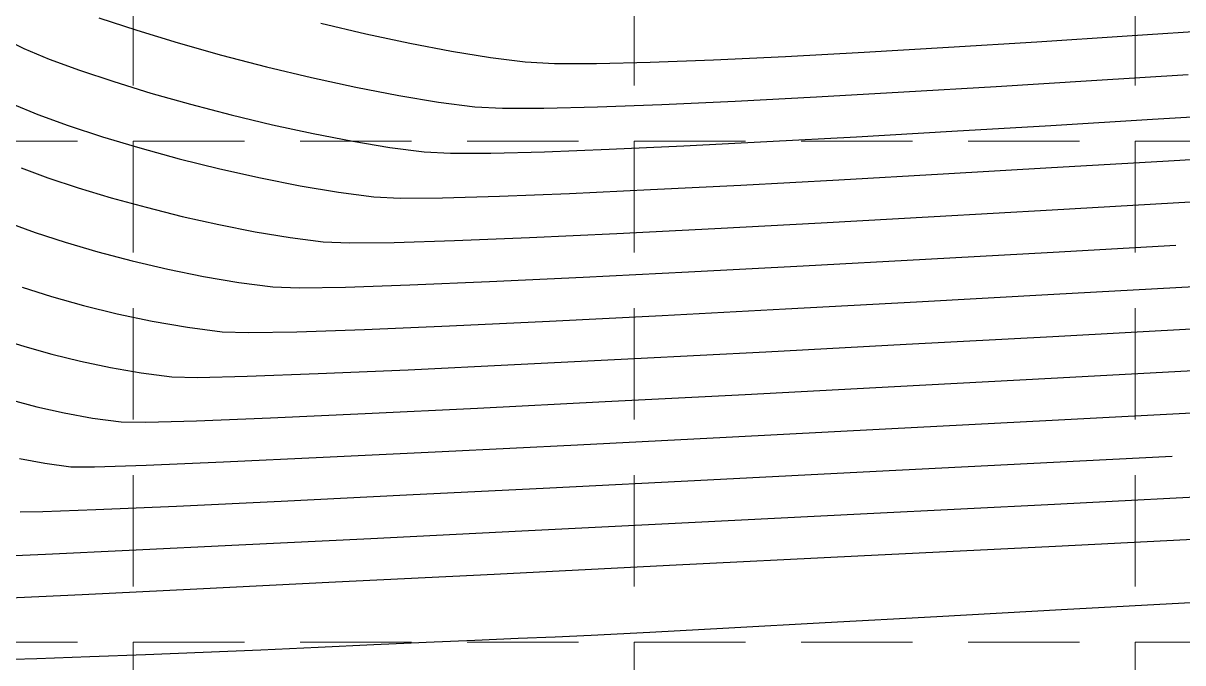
# Model space of a CAD drawing. Header units: inches. Extents: x 2547543 to 2548696, y 7125653 to 7126375.
# Drawn here: x 2548493.63 to 2548535.3, y 7125833.63 to 7125856.62 of the extents above; entities that cross this region are included whole.
import ezdxf

# ---------------------------------------------------------------- set-up
doc = ezdxf.new("R2010")
doc.units = ezdxf.units.IN
doc.header["$MEASUREMENT"] = 0
doc.linetypes.add('HIDDEN', pattern=[0.375, 0.25, -0.125])
for name, color, linetype in [('CONT-MJR', 6, 'Continuous'), ('CONT-MNR', 14, 'Continuous'), ('GRID', 254, 'HIDDEN')]:
    doc.layers.add(name, color=color, linetype=linetype)

msp = doc.modelspace()

# ---------------------------------------------------------------- linework, layer by layer
at = {"layer": 'CONT-MJR', "color": 35}
for points, elevation in [([(2548504.317197944, 7125856.621640515), (2548505.938445814, 7125856.244652564)], 565), ([(2548507.517062269, 7125855.908381758), (2548509.020043057, 7125855.621487604)], 565), ([(2548516.156803008, 7125855.216500598), (2548518.437303465, 7125855.304365009)], 565), ([(2548518.437303465, 7125855.304365009), (2548521.020179085, 7125855.428392942)], 565), ([(2548521.020179085, 7125855.428392942), (2548523.851677069, 7125855.582526522)], 565), ([(2548511.667080635, 7125855.230467253), (2548512.717938792, 7125855.173493844)], 565), ([(2548512.717938792, 7125855.173493844), (2548514.232430517, 7125855.170857583)], 565), ([(2548514.232430517, 7125855.170857583), (2548516.156803008, 7125855.216500598)], 565), ([(2548493.113492137, 7125849.441795753), (2548494.063526175, 7125849.095595453)], 560), ([(2548494.063526175, 7125849.095595453), (2548495.137657168, 7125848.746410789)], 560), ([(2548497.544272964, 7125848.078680355), (2548498.819789241, 7125847.779930584)], 560), ([(2548521.66017374, 7125847.897220096), (2548526.050467332, 7125848.137116821)], 560), ([(2548503.542245757, 7125847.111851815), (2548505.207802749, 7125847.136516557)], 560), ([(2548505.207802749, 7125847.136516557), (2548507.515017441, 7125847.211238994)], 560), ([(2548530.643915084, 7125840.842633456), (2548534.911095486, 7125841.063131767)], 555), ([(2548493.519640243, 7125839.05537083), (2548494.332579155, 7125839.064500605)], 555), ([(2548494.332579155, 7125839.064500605), (2548496.242384745, 7125839.136183461)], 555), ([(2548496.242384745, 7125839.136183461), (2548499.133826349, 7125839.263909684)], 555)]:
    msp.add_lwpolyline(points, dxfattribs=dict(at, elevation=elevation))
at = {"layer": 'CONT-MJR', "color": 35, "extrusion": (-0.2083417466089333, -0.9780560907330106, 0), "elevation": -7500447.280229338}
msp.add_lwpolyline([(1007968.419271086, 565), (1007970.033305771, 565)], dxfattribs=at)
at = {"layer": 'CONT-MJR', "color": 35, "extrusion": (0.06380611305819126, -0.9979623138858528, 0), "elevation": -6948723.902927158}
msp.add_lwpolyline([(2998010.112064677, 565), (2998013.373558844, 565)], dxfattribs=at)
at = {"layer": 'CONT-MJR', "color": 35, "extrusion": (0.06493187997607043, -0.9978896987958004, 0), "elevation": -6945337.403761358}
msp.add_lwpolyline([(3005850.364715838, 565), (3005853.66012958, 565)], dxfattribs=at)
at = {"layer": 'CONT-MJR', "color": 35, "extrusion": (0.05877452896236107, -0.998271283141638, 0), "elevation": -6963748.706919092}
msp.add_lwpolyline([(2962936.980847544, 565), (2962940.012455883, 565)], dxfattribs=at)
at = {"layer": 'CONT-MJR', "color": 35, "extrusion": (0.06181438641841833, -0.9980876622981143, 0), "elevation": -6954693.092841301}
msp.add_lwpolyline([(2984133.63556577, 565.0000000000009), (2984136.809118984, 565.0000000000009)], dxfattribs=at)
at = {"layer": 'CONT-MJR', "color": 35, "extrusion": (-0.1619662970017222, -0.9867962903434275, 0), "elevation": -7444540.461658691}
msp.add_lwpolyline([(1360710.798903999, 565.0000000000009), (1360712.211901684, 565.0000000000009)], dxfattribs=at)
at = {"layer": 'CONT-MJR', "color": 35, "extrusion": (-0.1283794184837458, -0.9917251256824017, 0), "elevation": -7394066.119848589}
msp.add_lwpolyline([(1612608.63950276, 565.0000000000009), (1612609.902651866, 565.0000000000009)], dxfattribs=at)
at = {"layer": 'CONT-MJR', "color": 35, "extrusion": (-0.2808284898307259, -0.9597579691252341, 0), "elevation": -7554780.161998025}
msp.add_lwpolyline([(444797.1754266645, 560), (444798.3942169435, 560)], dxfattribs=at)
at = {"layer": 'CONT-MJR', "color": 35, "extrusion": (0.05657638564883895, -0.9983982735296141, 0), "elevation": -6970248.081137652}
msp.add_lwpolyline([(2947603.330119359, 560.0000000000009), (2947607.744876454, 560.0000000000009)], dxfattribs=at)
at = {"layer": 'CONT-MJR', "color": 35, "extrusion": (-0.2544689775675207, -0.9670809373861842, 0), "elevation": -7539785.404026216}
msp.add_lwpolyline([(651294.8401838522, 560), (651296.119158614, 560)], dxfattribs=at)
at = {"layer": 'CONT-MJR', "color": 35, "extrusion": (0.0557655858847908, -0.9984438889747016, 0), "elevation": -6972639.47791909}
msp.add_lwpolyline([(2941937.357274305, 560.0000000000009), (2941941.946282764, 560.0000000000009)], dxfattribs=at)
at = {"layer": 'CONT-MJR', "color": 35, "extrusion": (0.0528421687498038, -0.9986028766240449, 0), "elevation": -6981222.79691996}
msp.add_lwpolyline([(2921502.188583379, 560.0000000000009), (2921506.318058522, 560.0000000000009)], dxfattribs=at)
at = {"layer": 'CONT-MJR', "color": 35, "extrusion": (-0.1997838633473694, -0.9798399909913862, 0), "elevation": -7491339.56444688}
msp.add_lwpolyline([(1073491.661524042, 560), (1073492.973652748, 560)], dxfattribs=at)
at = {"layer": 'CONT-MJR', "color": 35, "extrusion": (-0.1677366444455403, -0.9858318406859004, 0), "elevation": -7452364.23096831}
msp.add_lwpolyline([(1317126.798494772, 560), (1317128.084060695, 560)], dxfattribs=at)
at = {"layer": 'CONT-MJR', "color": 35, "extrusion": (0.04684068257307258, -0.9989023728353481, 0), "elevation": -6998651.840584387}
msp.add_lwpolyline([(2879492.627508491, 560.0000000000009), (2879495.996694774, 560.0000000000009)], dxfattribs=at)
at = {"layer": 'CONT-MJR', "color": 35, "extrusion": (0.05039716636425923, -0.998729255415327, 0), "elevation": -6988354.484392762}
msp.add_lwpolyline([(2904397.765658838, 560.0000000000009), (2904401.552574993, 560.0000000000009)], dxfattribs=at)
at = {"layer": 'CONT-MJR', "color": 35, "extrusion": (-0.1293644270368894, -0.991597118298262, 0), "elevation": -7395655.070144527}
msp.add_lwpolyline([(1605255.463869494, 560), (1605256.694755682, 560)], dxfattribs=at)
at = {"layer": 'CONT-MJR', "color": 35, "extrusion": (-0.03272322533198001, -0.9994644518560291, 0), "elevation": -7205426.133329103}
msp.add_lwpolyline([(2313957.045787674, 560.0000000000009), (2313957.995181438, 560.0000000000009)], dxfattribs=at)
at = {"layer": 'CONT-MJR', "color": 35, "extrusion": (0.04140903041398466, -0.9991422782567926, 0), "elevation": -7014203.991947519}
msp.add_lwpolyline([(2841396.028604688, 560.0000000000009), (2841398.904930193, 560.0000000000009)], dxfattribs=at)
at = {"layer": 'CONT-MJR', "color": 35, "extrusion": (0.05138009552776259, -0.9986791705966227, 0), "elevation": -6985485.074584934}
msp.add_lwpolyline([(2911284.483088133, 555.0000000000009), (2911290.852915333, 555.0000000000009)], dxfattribs=at)
at = {"layer": 'CONT-MJR', "color": 35, "extrusion": (0.05104340752114585, -0.9986964356342873, 0), "elevation": -6986466.160050311}
msp.add_lwpolyline([(2908923.219331081, 555), (2908929.298417277, 555)], dxfattribs=at)
at = {"layer": 'CONT-MJR', "color": 35, "extrusion": (0.04985042583805165, -0.9987566946177459, 0), "elevation": -6989935.887473116}
msp.add_lwpolyline([(2900564.969304073, 555.0000000000009), (2900570.120674461, 555.0000000000009)], dxfattribs=at)
at = {"layer": 'CONT-MJR', "color": 35, "extrusion": (0.05055629489003735, -0.9987212128752407, 0), "elevation": -6987884.134121426}
msp.add_lwpolyline([(2905509.604876243, 555.0000000000009), (2905515.277809737, 555.0000000000009)], dxfattribs=at)
at = {"layer": 'CONT-MJR', "color": 35, "extrusion": (0.04879581538776634, -0.9988087746914537, 0), "elevation": -6992994.684265313}
msp.add_lwpolyline([(2893178.196384012, 555), (2893182.710783318, 555)], dxfattribs=at)
at = {"layer": 'CONT-MJR', "color": 35, "extrusion": (0.04711820103998565, -0.998889320761192, 0), "elevation": -6997844.047642317}
msp.add_lwpolyline([(2881425.295763807, 555), (2881429.057789164, 555)], dxfattribs=at)
at = {"layer": 'CONT-MNR', "color": 35, "extrusion": (-0.3140003909128857, -0.949422853372803, 0), "elevation": -7565680.161170317}
msp.add_lwpolyline([(182078.8505108878, 564), (182080.2833523434, 564)], dxfattribs=at)
at = {"layer": 'CONT-MNR', "color": 35, "extrusion": (-0.2905002740050295, -0.9568749086495073, 0), "elevation": -7558892.442573625}
msp.add_lwpolyline([(368530.286835683, 564.0000000000009), (368531.8344473196, 564.0000000000009)], dxfattribs=at)
at = {"layer": 'CONT-MNR', "color": 35, "extrusion": (0.4504373572005357, 0.8928080349314723, 0), "elevation": 7509957.983940126}
msp.add_lwpolyline([(934436.800157025, 563), (934436.0060600685, 563)], dxfattribs=at)
at = {"layer": 'CONT-MNR', "color": 35, "extrusion": (0.3874711378109876, 0.9218818348158612, 0), "elevation": 7556664.676561452}
msp.add_lwpolyline([(411653.4173013796, 563), (411652.4263342838, 563)], dxfattribs=at)
at = {"layer": 'CONT-MNR', "color": 35}
for points, elevation in [([(2548499.191163397, 7125855.916592561), (2548500.755879188, 7125855.477272645)], 564), ([(2548500.755879188, 7125855.477272645), (2548502.367786751, 7125855.058144935)], 564), ([(2548496.881287687, 7125854.5197925), (2548498.219960584, 7125854.110147256)], 563), ([(2548528.586500222, 7125854.348187117), (2548532.009931073, 7125854.55796894)], 564), ([(2548525.277125841, 7125854.151823699), (2548528.586500222, 7125854.348187117)], 564), ([(2548493.235555266, 7125853.722273728), (2548494.152313794, 7125853.340781292)], 562), ([(2548514.262871651, 7125853.610068957), (2548516.574680835, 7125853.698001315)], 564), ([(2548516.574680835, 7125853.698001315), (2548519.217082216, 7125853.821255054)], 564), ([(2548494.152313794, 7125853.340781292), (2548495.245089018, 7125852.942732199)], 562), ([(2548509.852336596, 7125853.612957611), (2548510.847565599, 7125853.562071362)], 564), ([(2548510.847565599, 7125853.562071362), (2548512.335788595, 7125853.562933724)], 564), ([(2548534.204759703, 7125853.167894315), (2548537.883576867, 7125853.392614208)], 563), ([(2548502.583237455, 7125852.971640809), (2548504.048628619, 7125852.651818726)], 563), ([(2548526.996430482, 7125852.737308726), (2548530.557793308, 7125852.947802126)], 563), ([(2548496.479705577, 7125852.538256774), (2548497.82198811, 7125852.137485333)], 562), ([(2548520.345526746, 7125852.365002625), (2548523.574424027, 7125852.541385198)], 563), ([(2548523.574424027, 7125852.541385198), (2548526.996430482, 7125852.737308726)], 563), ([(2548497.82198811, 7125852.137485333), (2548499.237761255, 7125851.750548199)], 562), ([(2548508.037592556, 7125851.995447969), (2548508.979025973, 7125851.950192044)], 563), ([(2548510.436085372, 7125851.954303576), (2548512.355017949, 7125852.002811485)], 563), ([(2548517.363491437, 7125852.213132093), (2548520.345526746, 7125852.365002625)], 563), ([(2548499.237761255, 7125851.750548199), (2548500.692849651, 7125851.387575692)], 562), ([(2548493.553759944, 7125851.422274003), (2548494.516893734, 7125851.066848652)], 561), ([(2548500.692849651, 7125851.387575692), (2548502.153077937, 7125851.05869813)], 562), ([(2548502.153077937, 7125851.05869813), (2548503.584270751, 7125850.774045835)], 562), ([(2548496.791512223, 7125850.348105762), (2548498.047606074, 7125850.002335144)], 561), ([(2548504.952252731, 7125850.543749127), (2548506.222848517, 7125850.377938326)], 562), ([(2548507.168263664, 7125850.337243663), (2548508.695830664, 7125850.348077599)], 562), ([(2548508.695830664, 7125850.348077599), (2548510.744763277, 7125850.40523105)], 562), ([(2548510.744763277, 7125850.40523105), (2548513.254275264, 7125850.503494936)], 562), ([(2548513.254275264, 7125850.503494936), (2548516.163580383, 7125850.637660172)], 562), ([(2548526.367133773, 7125849.670051794), (2548530.607864885, 7125849.910872769)], 561), ([(2548499.345962433, 7125849.677329688), (2548500.658885876, 7125849.381862855)], 561), ([(2548500.658885876, 7125849.381862855), (2548501.95868098, 7125849.124708103)], 561), ([(2548503.217652322, 7125848.914638894), (2548504.408104478, 7125848.760428684)], 561), ([(2548504.408104478, 7125848.760428684), (2548505.356086622, 7125848.724454241)], 561), ([(2548505.356086622, 7125848.724454241), (2548506.953208284, 7125848.742132115)], 561), ([(2548506.953208284, 7125848.742132115), (2548509.131599207, 7125848.808018626)], 561), ([(2548509.131599207, 7125848.808018626), (2548511.823389134, 7125848.916670089)], 561), ([(2548493.591696844, 7125847.131423377), (2548494.644516657, 7125846.797689608)], 559), ([(2548521.017168747, 7125846.350290247), (2548525.732152725, 7125846.604764162)], 559), ([(2548495.792651025, 7125846.475474871), (2548497.008114065, 7125846.175959323)], 559), ([(2548497.008114065, 7125846.175959323), (2548498.262919896, 7125845.910323123)], 559), ([(2548516.593666032, 7125846.118174669), (2548521.017168747, 7125846.350290247)], 559), ([(2548512.543874225, 7125845.914317486), (2548516.593666032, 7125846.118174669)], 559), ([(2548499.529082635, 7125845.689746428), (2548500.7786164, 7125845.5254094)], 559), ([(2548500.7786164, 7125845.5254094), (2548501.726408985, 7125845.499473788)], 559), ([(2548501.726408985, 7125845.499473788), (2548503.459060705, 7125845.531296845)], 559), ([(2548503.459060705, 7125845.531296845), (2548505.894341916, 7125845.614978517)], 559), ([(2548530.628703092, 7125845.364520108), (2548536.037820591, 7125845.660791004)], 558), ([(2548492.805858989, 7125845.280399066), (2548493.688494592, 7125844.997487346)], 558), ([(2548494.655831147, 7125844.724025596), (2548495.687452927, 7125844.469174888)], 558), ([(2548495.687452927, 7125844.469174888), (2548496.762944208, 7125844.242096297)], 558), ([(2548496.762944208, 7125844.242096297), (2548497.86188926, 7125844.051950896)], 558), ([(2548504.230160125, 7125844.023495233), (2548507.460085983, 7125844.16455144)], 558), ([(2548498.96387236, 7125843.907899757), (2548499.892281387, 7125843.889075055)], 558), ([(2548501.677634617, 7125843.929638325), (2548504.230160125, 7125844.023495233)], 558), ([(2548494.114389562, 7125842.831324512), (2548495.104091456, 7125842.611156883)], 557), ([(2548509.956671601, 7125842.785949578), (2548514.53857193, 7125843.016676623)], 557), ([(2548495.104091456, 7125842.611156883), (2548496.123684386, 7125842.427249619)], 557), ([(2548496.123684386, 7125842.427249619), (2548497.149128321, 7125842.290390115)], 557), ([(2548499.860440484, 7125842.332008149), (2548502.519777509, 7125842.43736769)], 557), ([(2548518.88850479, 7125841.740875697), (2548524.611319323, 7125842.037557904)], 556), ([(2548524.611319323, 7125842.037557904), (2548530.60403035, 7125842.351131926)], 556), ([(2548493.490239726, 7125840.973746616), (2548494.407516517, 7125840.799811134)], 556), ([(2548494.407516517, 7125840.799811134), (2548495.334384282, 7125840.672880473)], 556), ([(2548496.185096894, 7125840.67271684), (2548498.051412615, 7125840.734095806)], 556), ([(2548498.051412615, 7125840.734095806), (2548500.826801929, 7125840.850638687)], 556), ([(2548500.826801929, 7125840.850638687), (2548504.404735321, 7125841.0159668)], 556), ([(2548495.334384282, 7125840.672880473), (2548496.185096894, 7125840.67271684)], 556), ([(2548530.683799819, 7125839.334134983), (2548537.600592038, 7125839.685563168)], 554), ([(2548517.53417446, 7125838.669232003), (2548523.953683356, 7125838.993144345)], 554), ([(2548506.122706613, 7125838.09920523), (2548511.549204941, 7125838.369038716)], 554), ([(2548501.378611284, 7125837.8663723), (2548506.122706613, 7125838.09920523)], 554), ([(2548530.723684553, 7125837.825636512), (2548538.020833879, 7125838.190735212)], 553), ([(2548492.480061417, 7125837.45628437), (2548494.433356875, 7125837.538271119)], 554), ([(2548516.857009294, 7125837.133410159), (2548523.624865372, 7125837.470937566)], 553), ([(2548526.461486432, 7125835.297703324), (2548530.941123524, 7125835.544260764)], 552), ([(2548516.148048293, 7125834.732732595), (2548518.977967879, 7125834.885560688)], 552), ([(2548509.856287237, 7125834.446765127), (2548511.414827271, 7125834.513433433)], 552), ([(2548511.414827271, 7125834.513433433), (2548512.746793197, 7125834.565455617)], 552), ([(2548512.746793197, 7125834.565455617), (2548514.04199642, 7125834.623904721)], 552), ([(2548514.04199642, 7125834.623904721), (2548516.148048293, 7125834.732732595)], 552), ([(2548502.17115705, 7125834.100361204), (2548504.228608, 7125834.192248737)], 552), ([(2548492.355453092, 7125833.738201701), (2548494.119925272, 7125833.786541426)], 552), ([(2548494.119925272, 7125833.786541426), (2548496.024470309, 7125833.850263765)], 552), ([(2548496.024470309, 7125833.850263765), (2548498.028349652, 7125833.926032191)], 552)]:
    msp.add_lwpolyline(points, dxfattribs=dict(at, elevation=elevation))
at = {"layer": 'CONT-MNR', "color": 35, "extrusion": (0.346486786461947, 0.9380548527710272, 0), "elevation": 7567462.866065984}
msp.add_lwpolyline([(78387.01940317266, 563.0000000000005), (78385.86094551254, 563.0000000000005)], dxfattribs=at)
at = {"layer": 'CONT-MNR', "color": 35, "extrusion": (0.3165617930959992, 0.9485718903445569, 0), "elevation": 7566142.034599869}
msp.add_lwpolyline([(-161657.9250910534, 563.0000000000005), (-161659.220093525, 563.0000000000005)], dxfattribs=at)
at = {"layer": 'CONT-MNR', "color": 35, "extrusion": (-0.2331564181393026, -0.9724392447245487, 0), "elevation": -7523660.794451756}
msp.add_lwpolyline([(816824.8761723673, 564), (816826.5446015999, 564)], dxfattribs=at)
at = {"layer": 'CONT-MNR', "color": 35, "extrusion": (-0.2135533621702836, -0.9769314006140697, 0), "elevation": -7505712.778113805}
msp.add_lwpolyline([(967963.3497170385, 564.0000000000009), (967964.9837430192, 564.0000000000009)], dxfattribs=at)
at = {"layer": 'CONT-MNR', "color": 35, "extrusion": (0.06238253803388331, -0.9980523127313774, 0), "elevation": -6952991.726728235}
msp.add_lwpolyline([(2988097.159568071, 564), (2988100.649719181, 564)], dxfattribs=at)
at = {"layer": 'CONT-MNR', "color": 35, "extrusion": (-0.2718824261250163, -0.9623304766889466, 0), "elevation": -7550318.461652069}
msp.add_lwpolyline([(515103.0031758449, 563), (515104.4761695114, 563)], dxfattribs=at)
at = {"layer": 'CONT-MNR', "color": 35, "extrusion": (-0.1913476677453797, -0.9815223227458477, 0), "elevation": -7481835.684124781}
msp.add_lwpolyline([(1137899.517993818, 564.0000000000009), (1137901.080427199, 564.0000000000009)], dxfattribs=at)
at = {"layer": 'CONT-MNR', "color": 35, "extrusion": (0.05640761799057991, -0.9984078228021998, 0), "elevation": -6970752.289056866}
msp.add_lwpolyline([(2946416.885950967, 564.0000000000005), (2946420.032144242, 564.0000000000005)], dxfattribs=at)
at = {"layer": 'CONT-MNR', "color": 35, "extrusion": (-0.2526116757872758, -0.9675677450473142, 0), "elevation": -7538526.969562609}
msp.add_lwpolyline([(665772.20046437, 563.0000000000009), (665773.7144713737, 563.0000000000009)], dxfattribs=at)
at = {"layer": 'CONT-MNR', "color": 35, "extrusion": (-0.1644190981931018, -0.9863905718068108, 0), "elevation": -7447898.465033318}
msp.add_lwpolyline([(1342196.903451425, 564), (1342198.35738049, 564)], dxfattribs=at)
at = {"layer": 'CONT-MNR', "color": 35, "extrusion": (-0.1292609002668408, -0.9916106189741042, 0), "elevation": -7395494.789715698}
msp.add_lwpolyline([(1606033.869907031, 564.0000000000009), (1606035.178956473, 564.0000000000009)], dxfattribs=at)
at = {"layer": 'CONT-MNR', "color": 35, "extrusion": (0.05237977334214669, -0.9986272374337811, 0), "elevation": -6982580.856928017}
msp.add_lwpolyline([(2918271.313328327, 564), (2918274.236200382, 564)], dxfattribs=at)
at = {"layer": 'CONT-MNR', "color": 35, "extrusion": (-0.2334733502486791, -0.972363201033265, 0), "elevation": -7523924.641822926}
msp.add_lwpolyline([(814371.8400543877, 563), (814373.3630098312, 563)], dxfattribs=at)
at = {"layer": 'CONT-MNR', "color": 35, "extrusion": (0.02445205438733719, -0.9997010038187611, 0), "elevation": -7061406.597688838}
msp.add_lwpolyline([(2721992.099209409, 564), (2721994.026868829, 564)], dxfattribs=at)
at = {"layer": 'CONT-MNR', "color": 35, "extrusion": (-0.3113304219563195, -0.9503017249087261, 0), "elevation": -7565134.442931571}
msp.add_lwpolyline([(203344.6238702834, 562), (203345.9230540339, 562)], dxfattribs=at)
at = {"layer": 'CONT-MNR', "color": 35, "extrusion": (0.06023978918184529, -0.998183934853355, 0), "elevation": -6959388.991098546}
msp.add_lwpolyline([(2973162.13958857, 563), (2973165.793190144, 563)], dxfattribs=at)
at = {"layer": 'CONT-MNR', "color": 35, "extrusion": (-0.1904681527601567, -0.9816933751350948, 0), "elevation": -7480811.198923365}
msp.add_lwpolyline([(1144601.549610706, 563.0000000000005), (1144602.99454288, 563.0000000000005)], dxfattribs=at)
at = {"layer": 'CONT-MNR', "color": 35, "extrusion": (-0.1632444974747604, -0.9865856445561191, 0), "elevation": -7446293.154274641}
msp.add_lwpolyline([(1351062.71862425, 563), (1351064.076979068, 563)], dxfattribs=at)
at = {"layer": 'CONT-MNR', "color": 35, "extrusion": (-0.1284933067360737, -0.9917103761300622, 0), "elevation": -7394247.587646591}
msp.add_lwpolyline([(1611756.337689816, 563.0000000000009), (1611757.578324442, 563.0000000000009)], dxfattribs=at)
at = {"layer": 'CONT-MNR', "color": 35, "extrusion": (0.0377604162836734, -0.9992868211690195, 0), "elevation": -7024537.108580818}
msp.add_lwpolyline([(2815769.947957868, 563.0000000000009), (2815772.276671613, 563.0000000000009)], dxfattribs=at)
at = {"layer": 'CONT-MNR', "color": 35, "extrusion": (0.04559528140764575, -0.9989599943508036, 0), "elevation": -7002240.920214433}
msp.add_lwpolyline([(2870769.443751256, 563), (2870772.127963384, 563)], dxfattribs=at)
at = {"layer": 'CONT-MNR', "color": 35, "extrusion": (0.002821790077771609, -0.9999960187424534, 0), "elevation": -7118632.222990065}
msp.add_lwpolyline([(2568606.49108409, 563.0000000000009), (2568607.948149289, 563.0000000000009)], dxfattribs=at)
at = {"layer": 'CONT-MNR', "color": 35, "extrusion": (0.05883375234803555, -0.9982677945244203, 0), "elevation": -6963568.373117171}
msp.add_lwpolyline([(2963356.582628485, 562.0000000000009), (2963360.586040391, 562.0000000000009)], dxfattribs=at)
at = {"layer": 'CONT-MNR', "color": 35, "extrusion": (0.05947025942136182, -0.9982300778098985, 0), "elevation": -6961677.449117748}
msp.add_lwpolyline([(2967800.118677257, 562), (2967804.157378303, 562)], dxfattribs=at)
at = {"layer": 'CONT-MNR', "color": 35, "extrusion": (0.05616564570600667, -0.9984214642336308, 0), "elevation": -6971463.145767108}
msp.add_lwpolyline([(2944728.026034018, 562), (2944731.775920421, 562)], dxfattribs=at)
at = {"layer": 'CONT-MNR', "color": 35, "extrusion": (0.05776089424717933, -0.9983304458423405, 0), "elevation": -6966749.028781771}
msp.add_lwpolyline([(2955867.316858586, 562.0000000000009), (2955871.223997008, 562.0000000000009)], dxfattribs=at)
at = {"layer": 'CONT-MNR', "color": 35, "extrusion": (-0.3147778919557541, -0.949165359005422, 0), "elevation": -7565820.717773179}
msp.add_lwpolyline([(175882.3358375113, 561), (175883.4826161601, 561)], dxfattribs=at)
at = {"layer": 'CONT-MNR', "color": 35, "extrusion": (-0.1660117336848503, -0.9861237773621273, 0), "elevation": -7450052.38054776}
msp.add_lwpolyline([(1330165.140163113, 562), (1330166.527394627, 562)], dxfattribs=at)
at = {"layer": 'CONT-MNR', "color": 35, "extrusion": (0.05068650998568996, -0.9987146127425345, 0), "elevation": -6987515.770077913}
msp.add_lwpolyline([(2906424.832880571, 562), (2906428.085373294, 562)], dxfattribs=at)
at = {"layer": 'CONT-MNR', "color": 35, "extrusion": (0.05389544419426091, -0.99854658433901, 0), "elevation": -6978140.393621786}
msp.add_lwpolyline([(2928866.248130534, 562.0000000000009), (2928869.779796175, 562.0000000000009)], dxfattribs=at)
at = {"layer": 'CONT-MNR', "color": 35, "extrusion": (-0.2887704962033976, -0.9573983499685195, 0), "elevation": -7558208.04845681}
msp.add_lwpolyline([(382190.0432844372, 561.0000000000009), (382191.2822002142, 561.0000000000009)], dxfattribs=at)
at = {"layer": 'CONT-MNR', "color": 35, "extrusion": (-0.04300440510831018, -0.9990748826495842, 0), "elevation": -7228855.124145658}
msp.add_lwpolyline([(2239705.599130053, 562.0000000000009), (2239706.54542063, 562.0000000000009)], dxfattribs=at)
at = {"layer": 'CONT-MNR', "color": 35, "extrusion": (0.05818413839264257, -0.9983058679780992, 0), "elevation": -6965493.720347203}
msp.add_lwpolyline([(2958828.852076859, 561.0000000000009), (2958833.244734392, 561.0000000000009)], dxfattribs=at)
at = {"layer": 'CONT-MNR', "color": 35, "extrusion": (0.2428284033636681, 0.9700692586201523, 0), "elevation": 7531415.740679272}
msp.add_lwpolyline([(-741860.8329600967, 561.0000000000009), (-741862.1713762423, 561.0000000000009)], dxfattribs=at)
at = {"layer": 'CONT-MNR', "color": 35, "extrusion": (0.05762872773593673, -0.9983380838871856, 0), "elevation": -6967138.76956105}
msp.add_lwpolyline([(2954948.828184509, 561.0000000000005), (2954953.182329313, 561.0000000000005)], dxfattribs=at)
at = {"layer": 'CONT-MNR', "color": 35, "extrusion": (0.05531032766611473, -0.998469212171045, 0), "elevation": -6973981.677674016}
msp.add_lwpolyline([(2938754.121221074, 561.0000000000009), (2938758.194139235, 561.0000000000009)], dxfattribs=at)
at = {"layer": 'CONT-MNR', "color": 35, "extrusion": (-0.1645824320942146, -0.9863633321681993, 0), "elevation": -7448114.937731517}
msp.add_lwpolyline([(1340959.304320865, 561.0000000000009), (1340960.580697733, 561.0000000000009)], dxfattribs=at)
at = {"layer": 'CONT-MNR', "color": 35, "extrusion": (0.04647758123936858, -0.9989193333008117, 0), "elevation": -6999699.583731342}
msp.add_lwpolyline([(2876949.953453112, 561.0000000000009), (2876953.094165852, 561.0000000000009)], dxfattribs=at)
at = {"layer": 'CONT-MNR', "color": 35, "extrusion": (0.05053321364972017, -0.9987223810039665, 0), "elevation": -6987960.291518566}
msp.add_lwpolyline([(2905350.982700524, 561.0000000000009), (2905354.50217424, 561.0000000000009)], dxfattribs=at)
at = {"layer": 'CONT-MNR', "color": 35, "extrusion": (0.05333489402082962, -0.9985766816222913, 0), "elevation": -6979781.925501577}
msp.add_lwpolyline([(2924947.536552718, 561), (2924951.366769742, 561)], dxfattribs=at)
at = {"layer": 'CONT-MNR', "color": 35, "extrusion": (0.05564047278352213, -0.9984508689907712, 0), "elevation": -6973006.554709456}
msp.add_lwpolyline([(2941068.137667267, 559), (2941073.196762033, 559)], dxfattribs=at)
at = {"layer": 'CONT-MNR', "color": 35, "extrusion": (-0.2702030695278195, -0.9628033554250548, 0), "elevation": -7549400.282684045}
msp.add_lwpolyline([(528273.5173027045, 559), (528274.7097937376, 559)], dxfattribs=at)
at = {"layer": 'CONT-MNR', "color": 35, "extrusion": (0.05493706260774147, -0.9984898192530723, 0), "elevation": -6975076.770711373}
msp.add_lwpolyline([(2936150.078718068, 559), (2936155.010401397, 559)], dxfattribs=at)
at = {"layer": 'CONT-MNR', "color": 35, "extrusion": (0.171623984153575, 0.9851625287551561, 0), "elevation": 7457499.802024296}
msp.add_lwpolyline([(-1287718.927632175, 559.0000000000009), (-1287720.212864512, 559.0000000000009)], dxfattribs=at)
at = {"layer": 'CONT-MNR', "color": 35, "extrusion": (0.0423878388896472, -0.9991012316648725, 0), "elevation": -7011415.473320086}
msp.add_lwpolyline([(2848264.573822404, 559), (2848267.63225228, 559)], dxfattribs=at)
at = {"layer": 'CONT-MNR', "color": 35, "extrusion": (0.04716663405553489, -0.9988870349703571, 0), "elevation": -6997710.338465375}
msp.add_lwpolyline([(2881774.707256488, 559.0000000000009), (2881778.305112028, 559.0000000000009)], dxfattribs=at)
at = {"layer": 'CONT-MNR', "color": 35, "extrusion": (0.0541176796331282, -0.9985345646251441, 0), "elevation": -6977482.33454782}
msp.add_lwpolyline([(2930424.8602348, 558), (2930430.138318199, 558)], dxfattribs=at)
at = {"layer": 'CONT-MNR', "color": 35, "extrusion": (-0.2720344111677974, -0.9622875241530413, 0), "elevation": -7550389.720044911}
msp.add_lwpolyline([(513908.6338566483, 558.0000000000009), (513909.6391035535, 558.0000000000009)], dxfattribs=at)
at = {"layer": 'CONT-MNR', "color": 35, "extrusion": (0.05326032740449652, -0.9985806615014963, 0), "elevation": -6979995.797643034}
msp.add_lwpolyline([(2924427.931159664, 558), (2924432.980133861, 558)], dxfattribs=at)
at = {"layer": 'CONT-MNR', "color": 35, "extrusion": (0.05026110341390919, -0.9987361120354148, 0), "elevation": -6988747.0889283}
msp.add_lwpolyline([(2903443.044530388, 558.0000000000009), (2903447.365402265, 558.0000000000009)], dxfattribs=at)
at = {"layer": 'CONT-MNR', "color": 35, "extrusion": (0.05202816038011002, -0.9986456180885498, 0), "elevation": -6983598.870896792}
msp.add_lwpolyline([(2915808.513444278, 558), (2915813.24334572, 558)], dxfattribs=at)
at = {"layer": 'CONT-MNR', "color": 35, "extrusion": (-0.1296171782698213, -0.991564111440793, 0), "elevation": -7396060.327323112}
msp.add_lwpolyline([(1603367.21912832, 558), (1603368.330486716, 558)], dxfattribs=at)
at = {"layer": 'CONT-MNR', "color": 35, "extrusion": (0.0476624887243997, -0.9988634977656339, 0), "elevation": -6996277.418656284}
msp.add_lwpolyline([(2885246.542808058, 558), (2885250.364705936, 558)], dxfattribs=at)
at = {"layer": 'CONT-MNR', "color": 35, "extrusion": (0.05366763536992011, -0.9985588540060127, 0), "elevation": -6978800.869252653}
msp.add_lwpolyline([(2927284.949494172, 557.0000000000009), (2927290.733550739, 557.0000000000009)], dxfattribs=at)
at = {"layer": 'CONT-MNR', "color": 35, "extrusion": (0.02271416347290602, -0.9997420001068906, 0), "elevation": -7066118.378949394}
msp.add_lwpolyline([(2709699.962560448, 558), (2709701.748374417, 558)], dxfattribs=at)
at = {"layer": 'CONT-MNR', "color": 35, "extrusion": (0.05324323155667043, -0.9985815731793788, 0), "elevation": -6980044.368624287}
msp.add_lwpolyline([(2924312.982698354, 557.0000000000009), (2924318.614695239, 557.0000000000009)], dxfattribs=at)
at = {"layer": 'CONT-MNR', "color": 35, "extrusion": (0.05165480954117383, -0.9986649992120806, 0), "elevation": -6984686.977531923}
msp.add_lwpolyline([(2913196.333501646, 557), (2913201.367319822, 557)], dxfattribs=at)
at = {"layer": 'CONT-MNR', "color": 35, "extrusion": (0.05259597324334016, -0.9986158738967582, 0), "elevation": -6981938.344124551}
msp.add_lwpolyline([(2919782.755531908, 557.0000000000009), (2919788.137448512, 557.0000000000009)], dxfattribs=at)
at = {"layer": 'CONT-MNR', "color": 35, "extrusion": (-0.2538988615496993, -0.9672307729305177, 0), "elevation": -7539394.223833016}
msp.add_lwpolyline([(655737.5821403037, 557.0000000000009), (655738.5496145121, 557.0000000000009)], dxfattribs=at)
at = {"layer": 'CONT-MNR', "color": 35, "extrusion": (0.04509693979171746, -0.9989826154750754, 0), "elevation": -7003663.050851416}
msp.add_lwpolyline([(2867263.400115392, 557.0000000000009), (2867266.801595835, 557.0000000000009)], dxfattribs=at)
at = {"layer": 'CONT-MNR', "color": 35, "extrusion": (0.04827038172458939, -0.9988343057024835, 0), "elevation": -6994518.683211542}
msp.add_lwpolyline([(2889502.280947293, 557), (2889506.324535143, 557)], dxfattribs=at)
at = {"layer": 'CONT-MNR', "color": 35, "extrusion": (0.05257226789993994, -0.9986171221483523, 0), "elevation": -6982006.147903935}
msp.add_lwpolyline([(2919627.990600237, 556.0000000000009), (2919634.155203135, 556.0000000000009)], dxfattribs=at)
at = {"layer": 'CONT-MNR', "color": 35, "extrusion": (-0.01064338841543015, -0.9999433575373349, 0), "elevation": -7152563.310168014}
msp.add_lwpolyline([(2472509.68868998, 557), (2472510.577226619, 557)], dxfattribs=at)
at = {"layer": 'CONT-MNR', "color": 35, "extrusion": (0.02800872991255034, -0.9996076785662893, 0), "elevation": -7051666.467054812}
msp.add_lwpolyline([(2747083.999056794, 557), (2747085.822598059, 557)], dxfattribs=at)
at = {"layer": 'CONT-MNR', "color": 35, "extrusion": (0.05107277306301064, -0.9986949343276225, 0), "elevation": -6986382.122593483}
msp.add_lwpolyline([(2909124.04872764, 556), (2909129.402102669, 556)], dxfattribs=at)
at = {"layer": 'CONT-MNR', "color": 35, "extrusion": (0.04854755318923354, -0.9988208723686838, 0), "elevation": -6993715.086786626}
msp.add_lwpolyline([(2891441.538513837, 556.0000000000005), (2891445.817507267, 556.0000000000005)], dxfattribs=at)
at = {"layer": 'CONT-MNR', "color": 35, "extrusion": (0.05005865564193154, -0.9987462795902284, 0), "elevation": -6989332.492775839}
msp.add_lwpolyline([(2902023.593314679, 556.0000000000009), (2902028.462852713, 556.0000000000009)], dxfattribs=at)
at = {"layer": 'CONT-MNR', "color": 35, "extrusion": (0.05060147259406907, -0.9987189249089614, 0), "elevation": -6987751.193309839}
msp.add_lwpolyline([(2905837.04964872, 554), (2905843.788398026, 554)], dxfattribs=at)
at = {"layer": 'CONT-MNR', "color": 35, "extrusion": (0.05009488898850871, -0.9987444628618619, 0), "elevation": -6989224.211182665}
msp.add_lwpolyline([(2902279.880354992, 554.0000000000009), (2902285.872848308, 554.0000000000009)], dxfattribs=at)
at = {"layer": 'CONT-MNR', "color": 35, "extrusion": (0.04799012923854661, -0.9988478099769091, 0), "elevation": -6995324.636552332}
msp.add_lwpolyline([(2887530.958586352, 554), (2887534.900889152, 554)], dxfattribs=at)
at = {"layer": 'CONT-MNR', "color": 35, "extrusion": (0.04990365225745223, -0.9987540365332034, 0), "elevation": -6989778.301033267}
msp.add_lwpolyline([(2900953.572727313, 553), (2900960.680402397, 553)], dxfattribs=at)
at = {"layer": 'CONT-MNR', "color": 35, "extrusion": (0.04613862350378353, -0.998935046647767, 0), "elevation": -7000664.828535133}
msp.add_lwpolyline([(2874556.740994344, 554.0000000000009), (2874559.751694492, 554.0000000000009)], dxfattribs=at)
at = {"layer": 'CONT-MNR', "color": 35, "extrusion": (0.04968019345875783, -0.9987651767947763, 0), "elevation": -6990427.173872055}
msp.add_lwpolyline([(2899376.544544486, 553.0000000000009), (2899382.856598773, 553.0000000000009)], dxfattribs=at)
at = {"layer": 'CONT-MNR', "color": 35, "extrusion": (0.0494955730628008, -0.998774343006059, 0), "elevation": -6990962.997825263}
msp.add_lwpolyline([(2898078.614879797, 553.0000000000005), (2898084.329915467, 553.0000000000005)], dxfattribs=at)
at = {"layer": 'CONT-MNR', "color": 35, "extrusion": (0.04878576787954417, -0.9988092655018792, 0), "elevation": -6993020.78959298}
msp.add_lwpolyline([(2893100.551526333, 553.0000000000009), (2893104.674109313, 553.0000000000009)], dxfattribs=at)
at = {"layer": 'CONT-MNR', "color": 35, "extrusion": (0.04922199379912883, -0.9987878630251965, 0), "elevation": -6991756.557350492}
msp.add_lwpolyline([(2896158.604389468, 553.0000000000009), (2896163.589601242, 553.0000000000009)], dxfattribs=at)
at = {"layer": 'CONT-MNR', "color": 35, "extrusion": (0.04799670309481704, -0.9988474941111022, 0), "elevation": -6995304.128644943}
msp.add_lwpolyline([(2887572.103503431, 553.0000000000009), (2887575.230653673, 553.0000000000009)], dxfattribs=at)
at = {"layer": 'CONT-MNR', "color": 35, "extrusion": (0.05450418265076888, -0.9985135422584771, 0), "elevation": -6976337.69494505}
msp.add_lwpolyline([(2933130.49962031, 552.0000000000005), (2933135.362429723, 552.0000000000005)], dxfattribs=at)
at = {"layer": 'CONT-MNR', "color": 35, "extrusion": (0.05510874829377395, -0.998480358275261, 0), "elevation": -6974560.477775242}
msp.add_lwpolyline([(2937345.455317531, 552.0000000000009), (2937349.47814298, 552.0000000000009)], dxfattribs=at)
at = {"layer": 'CONT-MNR', "color": 35, "extrusion": (0.05485251072319606, -0.9984944677199578, 0), "elevation": -6975314.046550975}
msp.add_lwpolyline([(2935552.034852191, 552.0000000000009), (2935555.506885807, 552.0000000000009)], dxfattribs=at)
at = {"layer": 'CONT-MNR', "color": 35, "extrusion": (0.04315047887782781, -0.9990685843187215, 0), "elevation": -7009227.897631327}
msp.add_lwpolyline([(2853609.527833842, 552.0000000000009), (2853611.610105603, 552.0000000000009)], dxfattribs=at)
at = {"layer": 'CONT-MNR', "color": 35, "extrusion": (0.04538707669339424, -0.9989694756443903, 0), "elevation": -7002821.689682322}
msp.add_lwpolyline([(2869298.71591805, 552.0000000000009), (2869300.711805911, 552.0000000000009)], dxfattribs=at)
at = {"layer": 'CONT-MNR', "color": 35, "extrusion": (0.04544240647267226, -0.9989669602614356, 0), "elevation": -7002662.757193454}
msp.add_lwpolyline([(2869688.572174841, 552.0000000000009), (2869690.463601356, 552.0000000000009)], dxfattribs=at)
at = {"layer": 'CONT-MNR', "color": 35, "extrusion": (0.04465787428159733, -0.999002339469057, 0), "elevation": -7004914.250220071}
msp.add_lwpolyline([(2864190.181348389, 552), (2864191.927466013, 552)], dxfattribs=at)
at = {"layer": 'CONT-MNR', "color": 35, "extrusion": (0.04092520414984274, -0.9991622128890253, 0), "elevation": -7015566.192128335}
msp.add_lwpolyline([(2837989.137709901, 552.0000000000009), (2837991.201914362, 552.0000000000009)], dxfattribs=at)
at = {"layer": 'GRID', "color": 252, "linetype": 'HIDDEN', "lineweight": 0, "ltscale": 16}
for p, q in [((2548497.583313589, 7126356.376313465), (2548497.583313589, 7125726.296813901)), ((2548515.583313588, 7126356.376313465), (2548515.583313588, 7125726.296813901)), ((2548533.583313588, 7126356.376313465), (2548533.583313588, 7125726.296813901)), ((2547561.583313602, 7125852.376313472), (2548677.583313586, 7125852.376313472)), ((2547561.583313602, 7125834.376313472), (2548677.583313586, 7125834.376313472))]:
    msp.add_line(p, q, dxfattribs=at)

doc.saveas('drawing.dxf')
